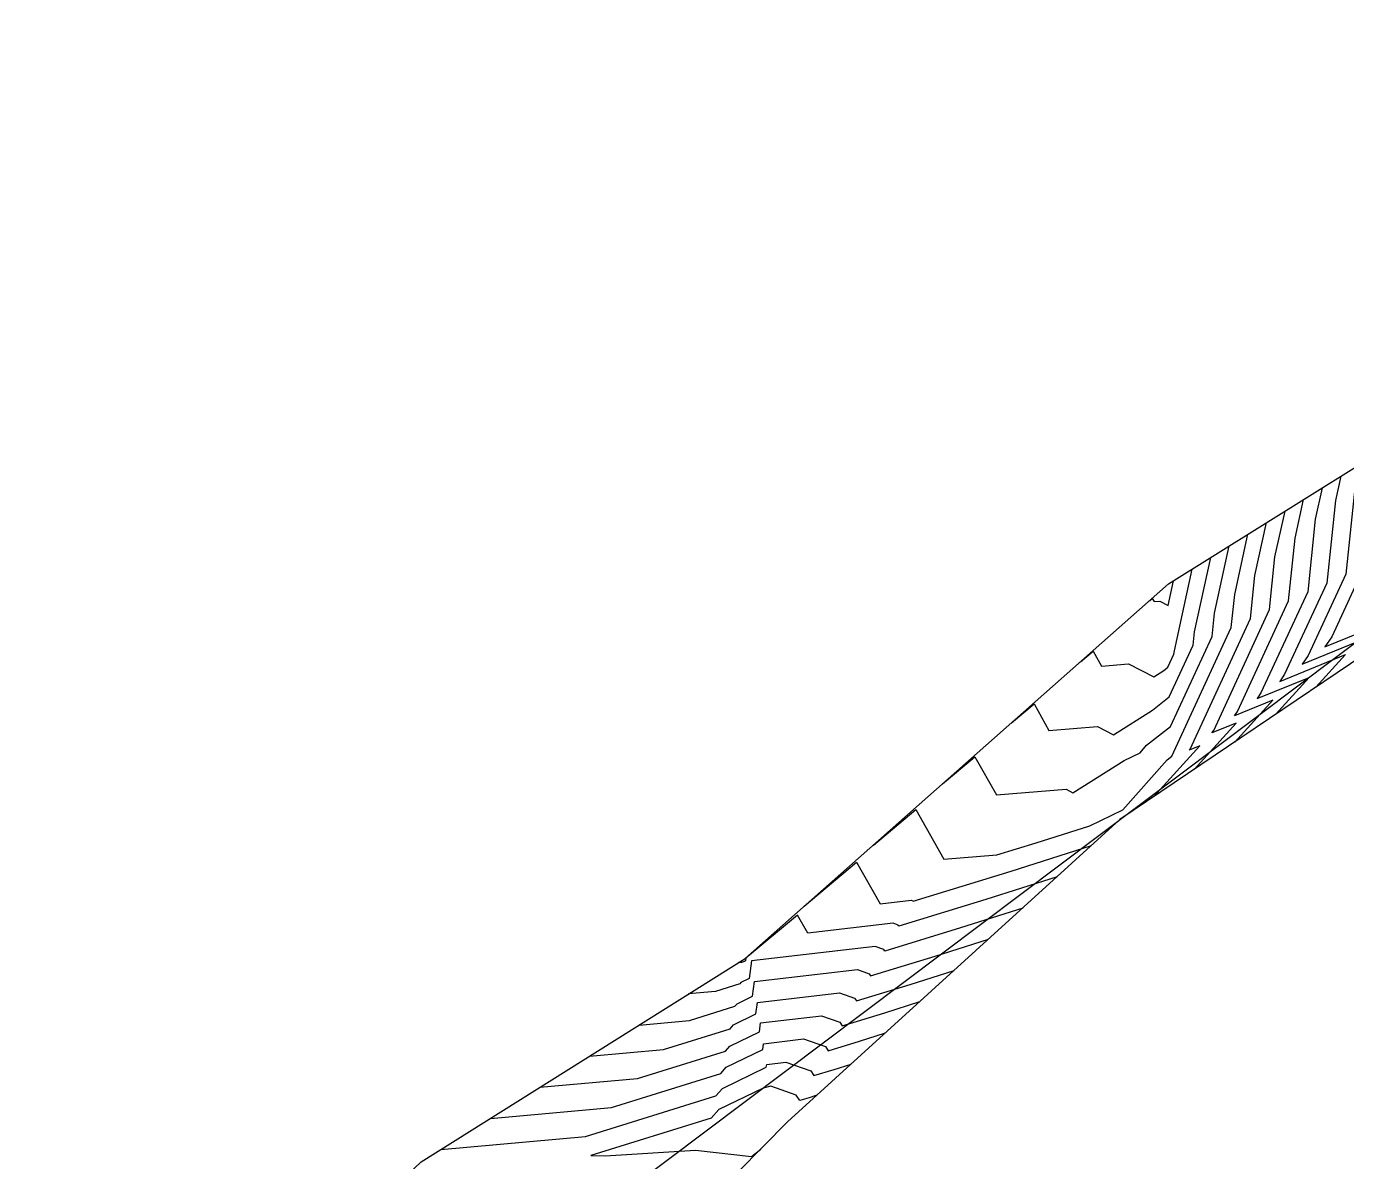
# Model space of a CAD drawing. Header units: metres. Extents: x 419533 to 423558, y 4805342 to 4807578.
# Drawn here: x 422189.6 to 422395, y 4806867.3 to 4807043.8 of the extents above; entities that cross this region are included whole.
import ezdxf

# ---------------------------------------------------------------- set-up
doc = ezdxf.new("R2010")
doc.units = ezdxf.units.M
for name, color, linetype in [('C-TINN-BNDY', 110, 'Continuous'), ('C-TOPO-MAJR', 9, 'Continuous'), ('C-TOPO-MINR', 8, 'Continuous')]:
    doc.layers.add(name, color=color, linetype=linetype)

# ---------------------------------------------------------------- blocks, each defined once
blk = doc.blocks.new('tower_bases_layout_1')
at = {"color": 31, "lineweight": 30, "true_color": 0xffbd7a, "elevation": 1718.01}
blk.add_lwpolyline([(423449.83, 4807399.59), (423130.59, 4807500.11), (421950.92, 4806613), (421795.04, 4806430.99), (421305.02, 4806147.04), (421305.02, 4806147.04), (420630.08, 4805770.97), (419765.16, 4805549.54), (419617.36, 4805580.09)], dxfattribs=at)
blk = doc.blocks.new('leg_extensions_profiles_1')
at = {"layer": 'C-TINN-BNDY', "color": 110, "linetype": 'Continuous', "lineweight": -3, "flags": 128}
for points in [[(422172.4, 4806802.79), (422201.44, 4806820.08), (422251.05, 4806867.23), (422301.43, 4806898.88), (422367.29, 4806957.11), (422403.82, 4806979.96), (422487.95, 4807034.01), (422492.1, 4807036.74), (422549.12, 4807073.4), (422585.79, 4807109.09), (422612.12, 4807123.21), (422670.52, 4807165.95), (422709.26, 4807207.21), (422718.19, 4807218.52), (422723.23, 4807221.36), (422766.67, 4807244.99), (422813.42, 4807269.91), (422858.13, 4807307.81), (422917.4, 4807353.92), (422940.85, 4807374.03), (422981.22, 4807401.84), (423054.78, 4807456.97)], [(423078.77, 4807461.2), (423033.14, 4807416.13), (423026.41, 4807402.94), (423023.17, 4807397.27), (422979.4, 4807374.91), (422934.17, 4807330.43), (422885.07, 4807295.41), (422877.92, 4807292.45), (422800.6, 4807234.6), (422739.16, 4807184.67), (422670.36, 4807136.21), (422640.99, 4807115.07), (422591.91, 4807092), (422552.85, 4807047.84), (422506.52, 4807013.22), (422490.82, 4807004.03), (422435.8, 4806971.81), (422359.73, 4806920.46), (422308.03, 4806873.45), (422277.37, 4806842.43), (422235.26, 4806803.92), (422183.95, 4806768.39)]]:
    blk.add_lwpolyline(points, dxfattribs=at)
at = {"layer": 'C-TOPO-MAJR', "color": 9, "linetype": 'Continuous', "lineweight": -3, "flags": 128}
for points, elevation in [([(422396.95, 4806975.67), (422396.37, 4806973.01), (422394.88, 4806958.63), (422389.03, 4806945.97), (422388.1, 4806944.64), (422400.51, 4806949.69), (422396.53, 4806945.3)], 1750), ([(422364.98, 4806924), (422372.16, 4806931.92), (422370.52, 4806931.25), (422370.64, 4806931.43), (422380.03, 4806951.72), (422380.72, 4806958.4), (422382.52, 4806966.64)], 1755), ([(422364.34, 4806954.5), (422364.76, 4806954.85), (422365.05, 4806954.36), (422365.95, 4806954.43), (422367.25, 4806953.77), (422368.09, 4806957.61)], 1760), ([(422310.64, 4806907.02), (422318.77, 4806913.83), (422322.42, 4806907.37), (422327.24, 4806907.93), (422327.53, 4806907.83), (422327.57, 4806907.78), (422342.8, 4806912.42), (422355.29, 4806916.42)], 1755), ([(422269.53, 4806878.84), (422284.69, 4806880.2), (422298.38, 4806884.46), (422299.06, 4806885.24), (422303.65, 4806887.47), (422303.84, 4806888.83), (422313.32, 4806889.94), (422316.19, 4806888.94), (422316.54, 4806888.39), (422323.16, 4806890.41), (422328.6, 4806892.15)], 1750)]:
    blk.add_lwpolyline(points, dxfattribs=dict(at, elevation=elevation))
at = {"layer": 'C-TOPO-MINR', "color": 8, "linetype": 'Continuous', "lineweight": -3, "flags": 128}
for points, elevation in [([(422399.84, 4806977.47), (422399.5, 4806975.94), (422397.85, 4806960.02), (422392.7, 4806948.88), (422391.62, 4806947.31), (422406.19, 4806953.25), (422402.84, 4806949.56)], 1749), ([(422394.07, 4806973.86), (422393.24, 4806970.09), (422391.91, 4806957.25), (422385.35, 4806943.07), (422384.59, 4806941.96), (422394.84, 4806946.14), (422390.22, 4806941.04)], 1751), ([(422391.18, 4806972.06), (422390.11, 4806967.17), (422388.94, 4806955.87), (422381.67, 4806940.16), (422381.07, 4806939.28), (422389.17, 4806942.58), (422383.91, 4806936.78)], 1752), ([(422377.6, 4806932.52), (422383.5, 4806939.03), (422377.55, 4806936.61), (422378, 4806937.25), (422385.97, 4806954.49), (422386.98, 4806964.25), (422388.29, 4806970.25)], 1753), ([(422371.29, 4806928.26), (422377.83, 4806935.47), (422374.04, 4806933.93), (422374.32, 4806934.34), (422383, 4806953.11), (422383.85, 4806961.33), (422385.41, 4806968.44)], 1754), ([(422321.38, 4806916.51), (422327.97, 4806922.03), (422332.34, 4806914.29), (422340.6, 4806914.96), (422346.72, 4806916.83), (422355.04, 4806919.49), (422360.19, 4806921.96), (422367.08, 4806929.75), (422367.8, 4806930.31), (422377.06, 4806950.34), (422377.59, 4806955.48), (422379.63, 4806964.83)], 1756), ([(422332.12, 4806926.01), (422337.17, 4806930.24), (422340.52, 4806924.31), (422351.35, 4806925.18), (422352.41, 4806924.64), (422360.38, 4806929.67), (422362.88, 4806930.87), (422363.89, 4806932.02), (422367.6, 4806934.93), (422374.08, 4806948.96), (422374.46, 4806952.56), (422376.75, 4806963.03)], 1757), ([(422342.86, 4806935.51), (422346.37, 4806938.44), (422348.69, 4806934.32), (422356.22, 4806934.93), (422358.71, 4806933.66), (422364.79, 4806937.5), (422367.4, 4806939.55), (422371.11, 4806947.58), (422371.33, 4806949.64), (422373.86, 4806961.22)], 1758), ([(422353.6, 4806945), (422355.57, 4806946.65), (422356.87, 4806944.34), (422361.09, 4806944.68), (422365.01, 4806942.68), (422366.55, 4806943.65), (422367.21, 4806944.17), (422368.14, 4806946.2), (422368.2, 4806946.72), (422370.97, 4806959.41)], 1759), ([(422349.95, 4806911.57), (422338.87, 4806908.02), (422325.36, 4806903.9), (422325.26, 4806904.05), (422324.46, 4806904.34), (422311.18, 4806902.78), (422309.57, 4806905.62), (422301.57, 4806898.92), (422301.51, 4806898.48), (422301.35, 4806898.41), (422301.33, 4806898.38), (422300.85, 4806898.23), (422300.33, 4806898.19)], 1754), ([(422344.62, 4806906.71), (422334.94, 4806903.62), (422323.16, 4806900.02), (422322.99, 4806900.27), (422321.67, 4806900.74), (422302.42, 4806898.48), (422302.05, 4806895.73), (422300.78, 4806895.11), (422300.59, 4806894.9), (422296.81, 4806893.73), (422292.63, 4806893.35)], 1753), ([(422284.93, 4806888.51), (422292.77, 4806889.22), (422299.85, 4806891.42), (422300.21, 4806891.82), (422302.58, 4806892.98), (422302.9, 4806895.26), (422318.89, 4806897.14), (422320.72, 4806896.49), (422320.95, 4806896.15), (422331.02, 4806899.22), (422339.28, 4806901.86)], 1752), ([(422277.23, 4806883.67), (422288.73, 4806884.71), (422299.11, 4806887.94), (422299.63, 4806888.53), (422303.12, 4806890.23), (422303.37, 4806892.04), (422316.11, 4806893.54), (422318.46, 4806892.71), (422318.74, 4806892.27), (422327.09, 4806894.82), (422333.94, 4806897.01)], 1751), ([(422261.82, 4806874), (422280.65, 4806875.7), (422297.64, 4806880.99), (422298.49, 4806881.95), (422304.19, 4806884.72), (422304.31, 4806885.61), (422310.54, 4806886.34), (422313.92, 4806885.16), (422314.33, 4806884.51), (422319.24, 4806886.01), (422323.27, 4806887.3)], 1749), ([(422254.12, 4806869.16), (422276.6, 4806871.19), (422296.9, 4806877.51), (422297.92, 4806878.66), (422304.73, 4806881.97), (422304.79, 4806882.39), (422307.75, 4806882.74), (422311.65, 4806881.38), (422312.12, 4806880.64), (422315.31, 4806881.61), (422317.93, 4806882.45)], 1748), ([(422312.59, 4806877.59), (422311.39, 4806877.21), (422309.92, 4806876.76), (422309.38, 4806877.6), (422305.44, 4806878.98), (422304.23, 4806878.71), (422297.34, 4806875.36), (422296.16, 4806874.03), (422277.44, 4806868.2), (422279.68, 4806868.18), (422293.7, 4806869.07), (422302.43, 4806868.04), (422303.86, 4806869.23)], 1747)]:
    blk.add_lwpolyline(points, dxfattribs=dict(at, elevation=elevation))

msp = doc.modelspace()

# ---------------------------------------------------------------- linework, layer by layer
at = {"layer": 'C-TOPO-MAJR', "color": 9, "linetype": 'Continuous', "lineweight": -3, "flags": 128}
for points, elevation in [([(422396.95, 4806975.67), (422396.37, 4806973.01), (422394.88, 4806958.63), (422389.03, 4806945.97), (422388.1, 4806944.64), (422400.51, 4806949.69), (422396.53, 4806945.3)], 1750), ([(422364.98, 4806924), (422372.16, 4806931.92), (422370.52, 4806931.25), (422370.64, 4806931.43), (422380.03, 4806951.72), (422380.72, 4806958.4), (422382.52, 4806966.64)], 1755), ([(422364.34, 4806954.5), (422364.76, 4806954.85), (422365.05, 4806954.36), (422365.95, 4806954.43), (422367.25, 4806953.77), (422368.09, 4806957.61)], 1760), ([(422310.64, 4806907.02), (422318.77, 4806913.83), (422322.42, 4806907.37), (422327.24, 4806907.93), (422327.53, 4806907.83), (422327.57, 4806907.78), (422342.8, 4806912.42), (422355.29, 4806916.42)], 1755), ([(422269.53, 4806878.84), (422284.69, 4806880.2), (422298.38, 4806884.46), (422299.06, 4806885.24), (422303.65, 4806887.47), (422303.84, 4806888.83), (422313.32, 4806889.94), (422316.19, 4806888.94), (422316.54, 4806888.39), (422323.16, 4806890.41), (422328.6, 4806892.15)], 1750)]:
    msp.add_lwpolyline(points, dxfattribs=dict(at, elevation=elevation))
at = {"layer": 'C-TOPO-MINR', "color": 8, "linetype": 'Continuous', "lineweight": -3, "flags": 128}
for points, elevation in [([(422399.84, 4806977.47), (422399.5, 4806975.94), (422397.85, 4806960.02), (422392.7, 4806948.88), (422391.62, 4806947.31), (422406.19, 4806953.25), (422402.84, 4806949.56)], 1749), ([(422394.07, 4806973.86), (422393.24, 4806970.09), (422391.91, 4806957.25), (422385.35, 4806943.07), (422384.59, 4806941.96), (422394.84, 4806946.14), (422390.22, 4806941.04)], 1751), ([(422391.18, 4806972.06), (422390.11, 4806967.17), (422388.94, 4806955.87), (422381.67, 4806940.16), (422381.07, 4806939.28), (422389.17, 4806942.58), (422383.91, 4806936.78)], 1752), ([(422377.6, 4806932.52), (422383.5, 4806939.03), (422377.55, 4806936.61), (422378, 4806937.25), (422385.97, 4806954.49), (422386.98, 4806964.25), (422388.29, 4806970.25)], 1753), ([(422371.29, 4806928.26), (422377.83, 4806935.47), (422374.04, 4806933.93), (422374.32, 4806934.34), (422383, 4806953.11), (422383.85, 4806961.33), (422385.41, 4806968.44)], 1754), ([(422321.38, 4806916.51), (422327.97, 4806922.03), (422332.34, 4806914.29), (422340.6, 4806914.96), (422346.72, 4806916.83), (422355.04, 4806919.49), (422360.19, 4806921.96), (422367.08, 4806929.75), (422367.8, 4806930.31), (422377.06, 4806950.34), (422377.59, 4806955.48), (422379.63, 4806964.83)], 1756), ([(422332.12, 4806926.01), (422337.17, 4806930.24), (422340.52, 4806924.31), (422351.35, 4806925.18), (422352.41, 4806924.64), (422360.38, 4806929.67), (422362.88, 4806930.87), (422363.89, 4806932.02), (422367.6, 4806934.93), (422374.08, 4806948.96), (422374.46, 4806952.56), (422376.75, 4806963.03)], 1757), ([(422342.86, 4806935.51), (422346.37, 4806938.44), (422348.69, 4806934.32), (422356.22, 4806934.93), (422358.71, 4806933.66), (422364.79, 4806937.5), (422367.4, 4806939.55), (422371.11, 4806947.58), (422371.33, 4806949.64), (422373.86, 4806961.22)], 1758), ([(422353.6, 4806945), (422355.57, 4806946.65), (422356.87, 4806944.34), (422361.09, 4806944.68), (422365.01, 4806942.68), (422366.55, 4806943.65), (422367.21, 4806944.17), (422368.14, 4806946.2), (422368.2, 4806946.72), (422370.97, 4806959.41)], 1759), ([(422349.95, 4806911.57), (422338.87, 4806908.02), (422325.36, 4806903.9), (422325.26, 4806904.05), (422324.46, 4806904.34), (422311.18, 4806902.78), (422309.57, 4806905.62), (422301.57, 4806898.92), (422301.51, 4806898.48), (422301.35, 4806898.41), (422301.33, 4806898.38), (422300.85, 4806898.23), (422300.33, 4806898.19)], 1754), ([(422344.62, 4806906.71), (422334.94, 4806903.62), (422323.16, 4806900.02), (422322.99, 4806900.27), (422321.67, 4806900.74), (422302.42, 4806898.48), (422302.05, 4806895.73), (422300.78, 4806895.11), (422300.59, 4806894.9), (422296.81, 4806893.73), (422292.63, 4806893.35)], 1753), ([(422284.93, 4806888.51), (422292.77, 4806889.22), (422299.85, 4806891.42), (422300.21, 4806891.82), (422302.58, 4806892.98), (422302.9, 4806895.26), (422318.89, 4806897.14), (422320.72, 4806896.49), (422320.95, 4806896.15), (422331.02, 4806899.22), (422339.28, 4806901.86)], 1752), ([(422277.23, 4806883.67), (422288.73, 4806884.71), (422299.11, 4806887.94), (422299.63, 4806888.53), (422303.12, 4806890.23), (422303.37, 4806892.04), (422316.11, 4806893.54), (422318.46, 4806892.71), (422318.74, 4806892.27), (422327.09, 4806894.82), (422333.94, 4806897.01)], 1751), ([(422261.82, 4806874), (422280.65, 4806875.7), (422297.64, 4806880.99), (422298.49, 4806881.95), (422304.19, 4806884.72), (422304.31, 4806885.61), (422310.54, 4806886.34), (422313.92, 4806885.16), (422314.33, 4806884.51), (422319.24, 4806886.01), (422323.27, 4806887.3)], 1749), ([(422254.12, 4806869.16), (422276.6, 4806871.19), (422296.9, 4806877.51), (422297.92, 4806878.66), (422304.73, 4806881.97), (422304.79, 4806882.39), (422307.75, 4806882.74), (422311.65, 4806881.38), (422312.12, 4806880.64), (422315.31, 4806881.61), (422317.93, 4806882.45)], 1748), ([(422312.59, 4806877.59), (422311.39, 4806877.21), (422309.92, 4806876.76), (422309.38, 4806877.6), (422305.44, 4806878.98), (422304.23, 4806878.71), (422297.34, 4806875.36), (422296.16, 4806874.03), (422277.44, 4806868.2), (422279.68, 4806868.18), (422293.7, 4806869.07), (422302.43, 4806868.04), (422303.86, 4806869.23)], 1747)]:
    msp.add_lwpolyline(points, dxfattribs=dict(at, elevation=elevation))

# ---------------------------------------------------------------- block references
for name in ['leg_extensions_profiles_1', 'tower_bases_layout_1']:
    msp.add_blockref(name, (0, 0))

doc.saveas('drawing.dxf')
